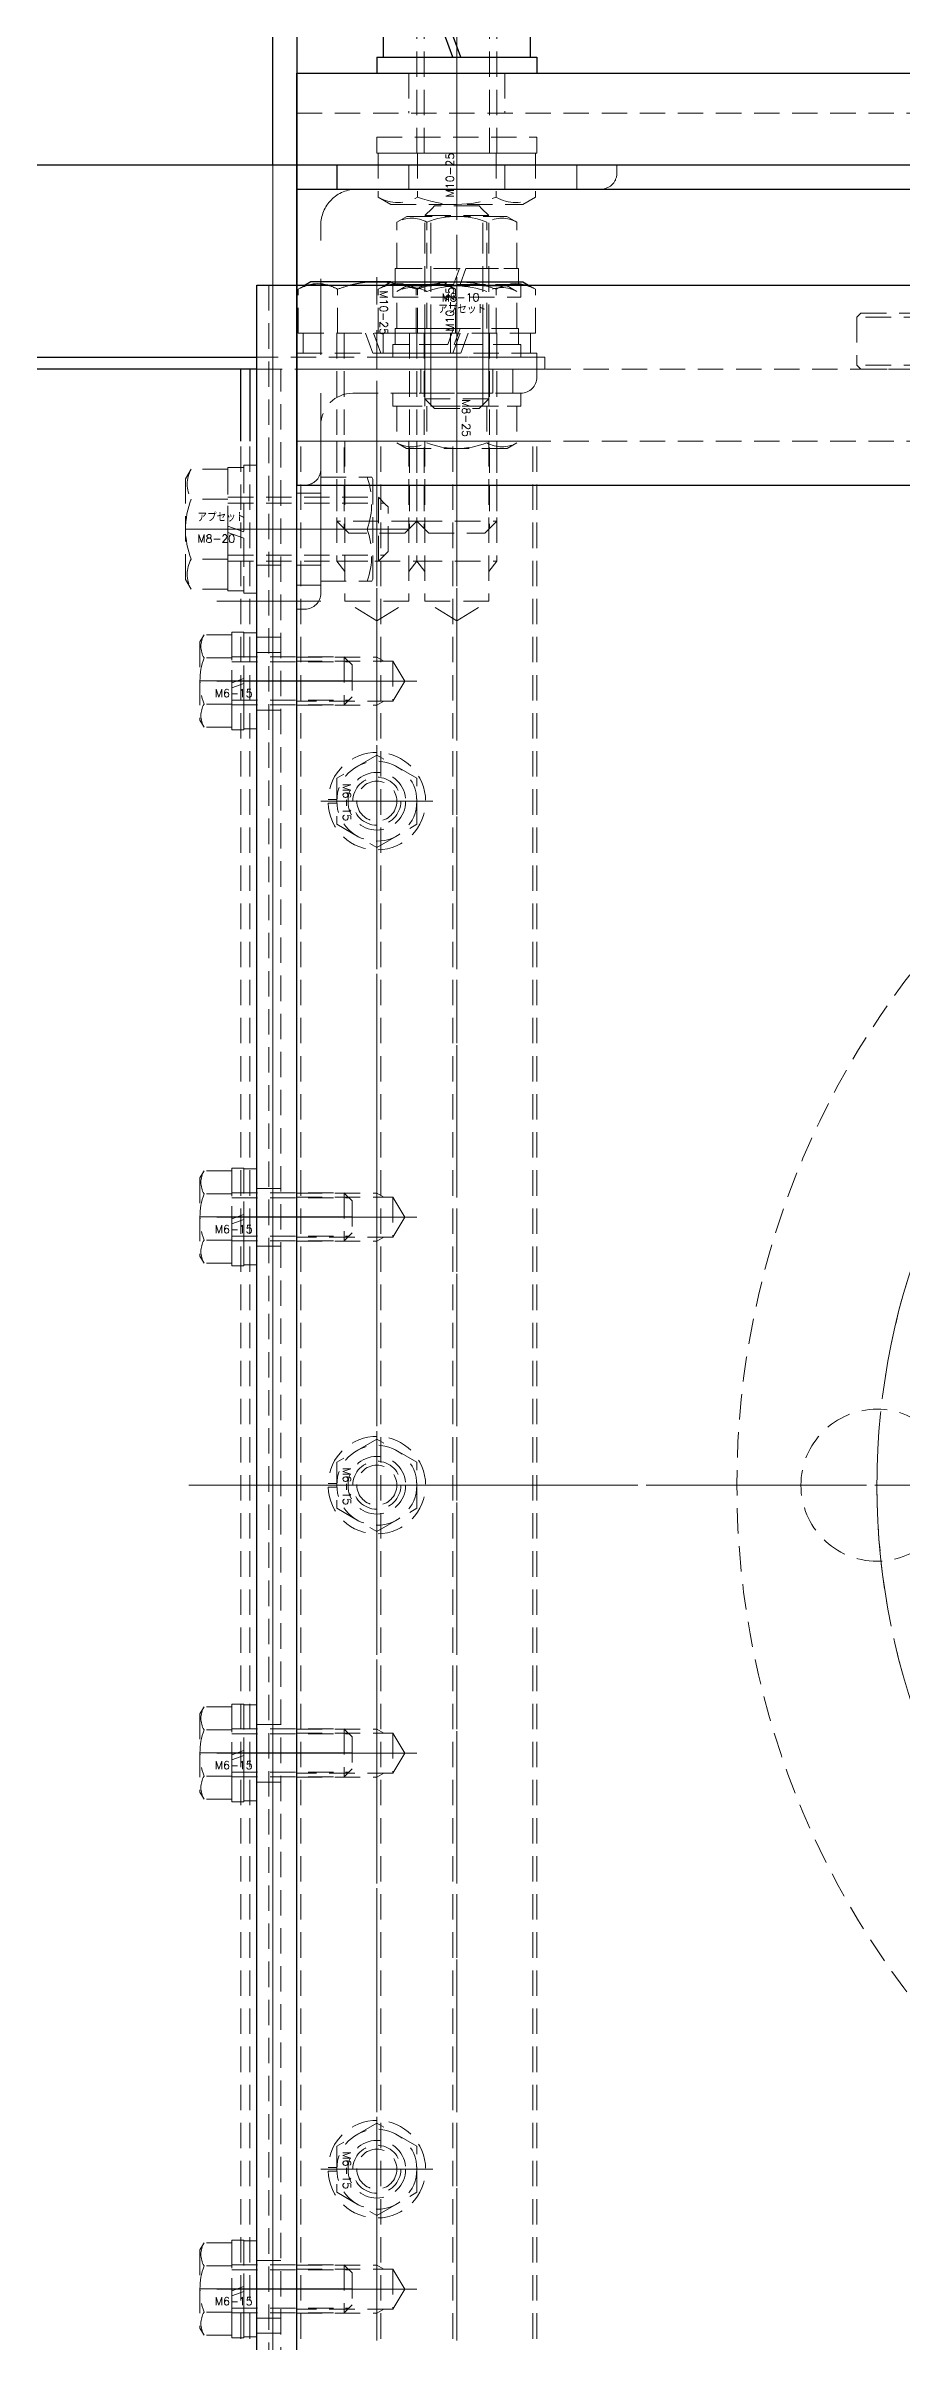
# Model space of a CAD drawing. Header units: millimetres. Extents: x 0 to 51411, y 0 to 16902.
# Drawn here: x 8532.8 to 8639.7, y 8302.9 to 8589.8 of the extents above; entities that cross this region are included whole.
import ezdxf

# ---------------------------------------------------------------- set-up
doc = ezdxf.new("R2010")
doc.units = ezdxf.units.MM
doc.linetypes.add('CENTER2', pattern=[28.575, 19.05, -3.175, 3.175, -3.175])
doc.linetypes.add('HIDDEN2', pattern=[4.7625, 3.175, -1.5875])
for name, color, linetype, lineweight in [('01_外形線', 7, 'Continuous', 25), ('03_かくれ線', 6, 'HIDDEN2', 13), ('04_中心線', 1, 'CENTER2', 9)]:
    doc.layers.add(name, color=color, linetype=linetype, lineweight=lineweight)
doc.styles.add('KSS_TXT', font='txt.shx', dxfattribs={"bigfont": 'extfont2.shx'})

msp = doc.modelspace()

# ---------------------------------------------------------------- linework, layer by layer
at = {"layer": '01_外形線'}
for p, q in [((8561.202, 8574.91), (8561.202, 8729.91)), ((8564.202, 8729.91), (8564.202, 8574.91)), ((8575.002, 8590.91), (8575.002, 8588.41)), ((8583.702, 8588.41), (8582.792, 8590.91)), ((8584.702, 8588.41), (8583.792, 8590.91)), ((8593.402, 8588.41), (8593.402, 8590.91)), ((8574.202, 8588.41), (8594.202, 8588.41)), ((8574.202, 8588.41), (8574.202, 8586.41)), ((8594.202, 8588.41), (8594.202, 8586.41)), ((8574.202, 8586.41), (8594.202, 8586.41)), ((8569.202, 8574.91), (8569.202, 8571.91)), ((8564.202, 8571.91), (9364.202, 8571.91)), ((8565.952, 8560.31), (8565.259, 8559.91)), ((8575.952, 8560.31), (8565.952, 8560.31)), ((8575.259, 8559.91), (8575.952, 8560.31)), ((8575.952, 8560.31), (8592.452, 8560.31)), ((8592.452, 8560.31), (8593.145, 8559.91)), ((8557.198, 8540.41), (8557.198, 8549.41)), ((8558.347, 8549.41), (8558.347, 8540.41))]:
    msp.add_line(p, q, dxfattribs=at)
for points in [[(8564.202, 8559.91), (8564.202, 8586.41), (8679.709, 8586.41)], [(8559.202, 8549.41), (8372.594, 8549.41), (8372.594, 8550.91), (8559.202, 8550.91)]]:
    msp.add_lwpolyline(points, dxfattribs=at)
for points in [[(8524.202, 8569.91), (8524.202, 8249.91), (8529.202, 8244.91), (8564.202, 8244.91), (8564.202, 8574.91), (8529.202, 8574.91)], [(8564.202, 8534.91), (9364.202, 8534.91), (9364.202, 8574.91), (8564.202, 8574.91)]]:
    msp.add_lwpolyline(points, close=True, dxfattribs=at)
msp.add_lwpolyline([(8559.202, 8559.91), (9114.202, 8559.91, -0.4142136), (9124.202, 8549.91), (9124.202, 8269.91, -0.4142136), (9114.202, 8259.91), (8559.202, 8259.91), (8559.202, 8559.91)], format="xyb", dxfattribs=at)
for centre, radius, start, end in [((8566.841, 8555.156), 4.907, 75.61054, 104.38946), ((8574.202, 8546.531), 13.779, 83.3718, 103.83923), ((8576.841, 8555.156), 4.907, 75.61054, 104.38946), ((8584.202, 8546.531), 13.779, 76.16077, 103.83923), ((8591.563, 8555.156), 4.907, 75.61054, 104.38946)]:
    msp.add_arc(centre, radius, start, end, dxfattribs=at)
at = {"layer": '03_かくれ線'}
for p, q in [((8579.202, 8576.41), (8579.202, 8598.91)), ((8580.102, 8576.41), (8580.102, 8598.91)), ((8588.302, 8576.41), (8588.302, 8598.91)), ((8589.202, 8576.41), (8589.202, 8598.91)), ((8578.202, 8586.41), (8578.202, 8581.41)), ((8590.202, 8586.41), (8590.202, 8581.41)), ((8564.202, 8581.41), (8884.202, 8581.41)), ((8574.202, 8578.41), (8594.202, 8578.41)), ((8574.202, 8578.41), (8574.202, 8576.41)), ((8594.202, 8578.41), (8594.202, 8576.41)), ((8574.202, 8576.41), (8594.202, 8576.41)), ((8574.387, 8576.41), (8574.387, 8570.913)), ((8594.017, 8576.41), (8574.387, 8576.41)), ((8579.294, 8576.41), (8579.294, 8570.913)), ((8589.109, 8576.41), (8589.109, 8570.913)), ((8594.017, 8576.41), (8594.017, 8570.913)), ((8574.387, 8570.913), (8575.952, 8570.01)), ((8575.952, 8570.01), (8592.452, 8570.01)), ((8581.102, 8569.51), (8581.402, 8569.81)), ((8587.002, 8569.81), (8581.402, 8569.81)), ((8587.302, 8569.51), (8587.002, 8569.81)), ((8594.017, 8570.913), (8592.452, 8570.01)), ((8576.696, 8567.785), (8577.952, 8568.51)), ((8576.696, 8562.01), (8576.696, 8567.785)), ((8577.952, 8568.51), (8590.452, 8568.51)), ((8580.202, 8568.61), (8581.102, 8569.51)), ((8588.202, 8568.61), (8580.202, 8568.61)), ((8580.202, 8564.51), (8580.202, 8568.61)), ((8580.449, 8562.01), (8580.449, 8567.785)), ((8580.952, 8564.51), (8580.952, 8569.36)), ((8588.202, 8568.61), (8587.302, 8569.51)), ((8587.452, 8564.51), (8587.452, 8569.36)), ((8587.955, 8562.01), (8587.955, 8567.785)), ((8588.202, 8564.51), (8588.202, 8568.61)), ((8591.707, 8567.785), (8590.452, 8568.51)), ((8591.707, 8562.01), (8591.707, 8567.785)), ((8580.202, 8544.81), (8580.202, 8564.51)), ((8580.952, 8544.81), (8580.952, 8564.51)), ((8587.452, 8544.81), (8587.452, 8564.51)), ((8588.202, 8544.81), (8588.202, 8564.51)), ((8576.502, 8562.01), (8584.53, 8562.01)), ((8576.502, 8560.01), (8576.502, 8562.01)), ((8576.696, 8562.01), (8591.707, 8562.01)), ((8583.802, 8560.01), (8584.53, 8562.01)), ((8584.602, 8560.01), (8585.33, 8562.01)), ((8585.33, 8562.01), (8591.902, 8562.01)), ((8591.902, 8562.01), (8591.902, 8560.01)), ((8560.702, 8559.91), (8560.702, 8259.91)), ((8564.202, 8559.91), (8564.202, 8259.91)), ((8564.387, 8559.406), (8565.259, 8559.91)), ((8564.387, 8553.91), (8564.387, 8559.406)), ((8569.294, 8553.91), (8569.294, 8559.406)), ((8574.387, 8559.406), (8575.259, 8559.91)), ((8574.387, 8553.91), (8574.387, 8559.406)), ((8582.452, 8560.31), (8575.952, 8560.31)), ((8592.202, 8560.01), (8576.202, 8560.01)), ((8576.202, 8560.01), (8576.202, 8558.41)), ((8576.202, 8558.41), (8592.202, 8558.41)), ((8576.502, 8560.01), (8583.802, 8560.01)), ((8576.696, 8559.114), (8577.902, 8559.81)), ((8576.696, 8554.51), (8576.696, 8559.114)), ((8577.902, 8559.81), (8590.502, 8559.81)), ((8579.109, 8553.91), (8579.109, 8559.406)), ((8579.294, 8553.91), (8579.294, 8559.406)), ((8580.449, 8554.51), (8580.449, 8559.114)), ((8583.197, 8559.88), (8582.452, 8560.31)), ((8584.017, 8559.406), (8583.234, 8559.858)), ((8584.017, 8553.91), (8584.017, 8559.406)), ((8584.602, 8560.01), (8591.902, 8560.01)), ((8587.955, 8554.51), (8587.955, 8559.114)), ((8589.109, 8553.91), (8589.109, 8559.406)), ((8591.707, 8559.114), (8590.502, 8559.81)), ((8591.707, 8554.51), (8591.707, 8559.114)), ((8592.202, 8560.01), (8592.202, 8558.41)), ((8594.017, 8559.406), (8593.145, 8559.91)), ((8594.017, 8553.91), (8594.017, 8559.406)), ((8634.702, 8556.41), (8634.202, 8555.91)), ((8634.202, 8555.91), (8634.202, 8549.91)), ((8824.202, 8555.91), (8634.202, 8555.91)), ((8634.702, 8556.41), (8823.702, 8556.41)), ((8564.387, 8553.91), (8584.017, 8553.91)), ((8565.002, 8553.91), (8565.002, 8551.41)), ((8569.202, 8553.91), (8569.202, 8530.41)), ((8570.102, 8553.91), (8570.102, 8529.51)), ((8573.702, 8551.41), (8572.792, 8553.91)), ((8574.702, 8551.41), (8573.792, 8553.91)), ((8594.017, 8553.91), (8574.387, 8553.91)), ((8575.002, 8551.41), (8575.002, 8553.91)), ((8592.202, 8552.51), (8576.202, 8552.51)), ((8576.202, 8550.91), (8576.202, 8552.51)), ((8583.802, 8554.51), (8576.502, 8554.51)), ((8576.502, 8552.51), (8576.502, 8554.51)), ((8583.074, 8552.51), (8576.502, 8552.51)), ((8591.707, 8554.51), (8576.696, 8554.51)), ((8578.302, 8553.91), (8578.302, 8529.51)), ((8579.202, 8553.91), (8579.202, 8530.41)), ((8579.202, 8553.91), (8579.202, 8530.41)), ((8580.102, 8553.91), (8580.102, 8529.51)), ((8580.202, 8554.51), (8580.202, 8545.71)), ((8580.952, 8554.51), (8580.952, 8544.96)), ((8583.802, 8554.51), (8583.074, 8552.51)), ((8583.402, 8551.41), (8583.402, 8553.91)), ((8583.702, 8551.41), (8584.612, 8553.91)), ((8584.602, 8554.51), (8583.874, 8552.51)), ((8591.902, 8552.51), (8583.874, 8552.51)), ((8591.902, 8554.51), (8584.602, 8554.51)), ((8584.702, 8551.41), (8585.612, 8553.91)), ((8587.452, 8554.51), (8587.452, 8544.96)), ((8588.202, 8554.51), (8588.202, 8545.71)), ((8588.302, 8553.91), (8588.302, 8529.51)), ((8589.202, 8553.91), (8589.202, 8530.41)), ((8591.902, 8554.51), (8591.902, 8552.51)), ((8592.202, 8550.91), (8592.202, 8552.51)), ((8593.402, 8553.91), (8593.402, 8551.41)), ((8564.202, 8551.41), (8584.202, 8551.41)), ((8564.202, 8551.41), (8564.202, 8550.88)), ((8564.202, 8550.88), (8564.202, 8549.41)), ((8594.202, 8551.41), (8574.202, 8551.41)), ((8574.202, 8550.88), (8574.202, 8551.41)), ((8574.202, 8550.88), (8574.202, 8549.41)), ((8576.202, 8550.91), (8592.202, 8550.91)), ((8584.202, 8550.88), (8584.202, 8551.41)), ((8584.202, 8550.88), (8584.202, 8549.41)), ((8594.202, 8551.41), (8594.202, 8550.88)), ((8594.202, 8550.88), (8594.202, 8549.41)), ((8634.202, 8549.91), (8634.702, 8549.41)), ((8824.202, 8549.91), (8634.202, 8549.91)), ((8559.202, 8549.41), (8559.202, 8270.41)), ((8562.202, 8549.41), (8559.202, 8549.41)), ((8562.202, 8270.41), (8562.202, 8549.41)), ((8564.202, 8549.41), (8594.202, 8549.41)), ((8564.202, 8549.41), (8564.202, 8519.41)), ((8564.202, 8549.41), (8584.202, 8549.41)), ((8594.202, 8549.41), (8574.202, 8549.41)), ((8579.702, 8549.41), (8579.702, 8546.41)), ((8588.702, 8549.41), (8588.702, 8546.41)), ((8591.202, 8546.41), (8591.202, 8549.41)), ((8594.202, 8549.41), (8594.202, 8548.41)), ((8823.702, 8549.41), (8634.702, 8549.41)), ((8571.202, 8546.41), (8592.202, 8546.41)), ((8592.202, 8546.41), (8576.202, 8546.41)), ((8576.202, 8546.41), (8576.202, 8544.81)), ((8576.202, 8544.81), (8592.202, 8544.81)), ((8576.696, 8544.81), (8591.707, 8544.81)), ((8576.696, 8544.81), (8576.696, 8540.206)), ((8580.202, 8545.71), (8588.202, 8545.71)), ((8580.202, 8545.71), (8581.102, 8544.81)), ((8580.449, 8544.81), (8580.449, 8540.206)), ((8581.102, 8544.81), (8581.402, 8544.51)), ((8581.402, 8544.51), (8587.002, 8544.51)), ((8587.302, 8544.81), (8587.002, 8544.51)), ((8588.202, 8545.71), (8587.302, 8544.81)), ((8587.955, 8544.81), (8587.955, 8540.206)), ((8591.707, 8544.81), (8591.707, 8540.206)), ((8592.202, 8546.41), (8592.202, 8544.81)), ((8567.202, 8542.41), (8567.202, 8521.41)), ((8557.198, 8279.41), (8557.198, 8540.41)), ((8558.347, 8279.41), (8558.347, 8540.41)), ((8564.202, 8279.41), (8564.202, 8540.41)), ((8584.202, 8540.41), (8564.202, 8540.41)), ((8564.702, 8279.41), (8564.702, 8540.41)), ((8569.202, 8540.41), (8569.202, 8525.41)), ((8570.202, 8540.41), (8570.202, 8520.414)), ((8574.202, 8279.41), (8574.202, 8540.41)), ((8594.202, 8540.41), (8574.202, 8540.41)), ((8574.702, 8279.41), (8574.702, 8540.41)), ((8576.696, 8540.206), (8577.902, 8539.51)), ((8590.502, 8539.51), (8577.902, 8539.51)), ((8578.202, 8540.41), (8578.202, 8520.414)), ((8579.202, 8540.41), (8579.202, 8525.41)), ((8579.202, 8540.41), (8579.202, 8525.41)), ((8580.202, 8540.41), (8580.202, 8520.414)), ((8583.702, 8279.41), (8583.702, 8540.41)), ((8584.202, 8279.41), (8584.202, 8540.41)), ((8588.202, 8540.41), (8588.202, 8520.414)), ((8589.202, 8540.41), (8589.202, 8525.41)), ((8591.707, 8540.206), (8590.502, 8539.51)), ((8593.702, 8279.41), (8593.702, 8540.41)), ((8594.202, 8279.41), (8594.202, 8540.41)), ((8550.998, 8536.915), (8550.302, 8535.71)), ((8550.302, 8523.11), (8550.302, 8535.71)), ((8555.602, 8536.915), (8550.998, 8536.915)), ((8555.602, 8537.11), (8555.602, 8529.81)), ((8555.602, 8537.11), (8557.602, 8537.11)), ((8555.602, 8536.915), (8555.602, 8521.904)), ((8557.602, 8537.41), (8557.602, 8521.41)), ((8559.202, 8537.41), (8557.602, 8537.41)), ((8557.602, 8537.11), (8557.602, 8529.082)), ((8559.202, 8521.41), (8559.202, 8537.41)), ((8567.202, 8535.91), (8573.558, 8535.91)), ((8567.202, 8535.91), (8567.202, 8522.91)), ((8573.558, 8535.91), (8573.702, 8535.66)), ((8573.702, 8535.66), (8573.702, 8523.16)), ((8555.602, 8533.163), (8550.998, 8533.163)), ((8555.602, 8533.41), (8574.402, 8533.41)), ((8555.602, 8532.66), (8575.152, 8532.66)), ((8564.202, 8533.91), (8567.202, 8533.91)), ((8574.402, 8525.41), (8574.402, 8533.41)), ((8574.402, 8533.41), (8575.302, 8532.51)), ((8575.302, 8532.51), (8575.602, 8532.21)), ((8555.602, 8529.81), (8557.602, 8529.082)), ((8569.202, 8530.41), (8570.702, 8528.91)), ((8579.202, 8530.41), (8569.202, 8530.41)), ((8575.602, 8526.61), (8575.602, 8532.21)), ((8579.202, 8530.41), (8577.702, 8528.91)), ((8579.202, 8530.41), (8580.702, 8528.91)), ((8579.202, 8530.41), (8589.202, 8530.41)), ((8589.202, 8530.41), (8587.702, 8528.91)), ((8555.602, 8529.01), (8555.602, 8521.71)), ((8555.602, 8529.01), (8557.602, 8528.282)), ((8557.602, 8528.282), (8557.602, 8521.71)), ((8567.202, 8529.41), (8572.977, 8529.41)), ((8577.702, 8528.91), (8570.702, 8528.91)), ((8575.302, 8526.31), (8575.602, 8526.61)), ((8580.702, 8528.91), (8587.702, 8528.91)), ((8555.602, 8525.657), (8550.998, 8525.657)), ((8555.602, 8526.16), (8575.152, 8526.16)), ((8555.602, 8525.41), (8574.402, 8525.41)), ((8559.202, 8524.91), (8562.202, 8524.91)), ((8564.202, 8524.91), (8567.202, 8524.91)), ((8569.202, 8525.41), (8570.202, 8524.111)), ((8569.202, 8525.41), (8579.202, 8525.41)), ((8574.402, 8525.41), (8575.302, 8526.31)), ((8579.202, 8525.41), (8578.202, 8524.111)), ((8579.202, 8525.41), (8580.202, 8524.111)), ((8579.202, 8525.41), (8589.202, 8525.41)), ((8589.202, 8525.41), (8588.202, 8524.111)), ((8550.998, 8521.904), (8550.302, 8523.11)), ((8555.602, 8521.904), (8550.998, 8521.904)), ((8557.602, 8521.71), (8555.602, 8521.71)), ((8559.202, 8521.41), (8557.602, 8521.41)), ((8564.202, 8522.41), (8567.202, 8522.41)), ((8567.202, 8522.91), (8573.558, 8522.91)), ((8573.558, 8522.91), (8573.702, 8523.16)), ((8564.202, 8519.41), (8565.202, 8519.41)), ((8574.202, 8517.96), (8570.202, 8520.414)), ((8570.202, 8520.414), (8574.202, 8520.414)), ((8574.202, 8517.96), (8578.202, 8520.414)), ((8578.202, 8520.414), (8574.202, 8520.414)), ((8584.202, 8517.96), (8580.202, 8520.414)), ((8580.202, 8520.414), (8584.202, 8520.414)), ((8584.202, 8517.96), (8588.202, 8520.414)), ((8588.202, 8520.414), (8584.202, 8520.414)), ((8552.606, 8516.214), (8552.102, 8515.34)), ((8552.102, 8515.34), (8552.102, 8505.54)), ((8556.102, 8516.214), (8552.606, 8516.214)), ((8556.102, 8516.54), (8556.102, 8510.194)), ((8557.602, 8516.54), (8556.102, 8516.54)), ((8556.102, 8516.214), (8556.102, 8504.667)), ((8557.602, 8516.54), (8557.602, 8510.74)), ((8557.602, 8504.44), (8557.602, 8516.44)), ((8557.602, 8516.44), (8559.202, 8516.44)), ((8559.202, 8504.44), (8559.202, 8516.44)), ((8559.202, 8515.91), (8562.202, 8515.91)), ((8556.102, 8513.327), (8552.606, 8513.327)), ((8556.102, 8513.44), (8570.102, 8513.44)), ((8556.102, 8512.84), (8570.302, 8512.84)), ((8559.202, 8514.01), (8562.202, 8514.01)), ((8564.202, 8513.41), (8574.202, 8513.41)), ((8564.202, 8512.91), (8576.202, 8512.91)), ((8570.102, 8513.44), (8570.102, 8507.44)), ((8570.102, 8513.44), (8570.302, 8513.24)), ((8570.302, 8513.24), (8571.102, 8512.44)), ((8570.702, 8512.84), (8570.302, 8512.84)), ((8571.102, 8512.44), (8571.102, 8508.44)), ((8574.202, 8507.41), (8574.202, 8513.41)), ((8575.068, 8512.91), (8574.202, 8513.41)), ((8576.202, 8512.91), (8577.704, 8510.41)), ((8576.202, 8512.91), (8576.202, 8507.91)), ((8557.602, 8510.74), (8556.102, 8510.194)), ((8557.602, 8510.14), (8556.102, 8509.594)), ((8556.102, 8509.594), (8556.102, 8504.34)), ((8557.602, 8510.14), (8557.602, 8504.34)), ((8577.704, 8510.41), (8576.202, 8507.91)), ((8556.102, 8507.553), (8552.606, 8507.553)), ((8556.102, 8508.04), (8570.302, 8508.04)), ((8556.102, 8507.44), (8570.102, 8507.44)), ((8559.202, 8506.81), (8562.202, 8506.81)), ((8576.202, 8507.91), (8564.202, 8507.91)), ((8564.202, 8507.41), (8574.202, 8507.41)), ((8570.102, 8507.44), (8570.302, 8507.64)), ((8570.302, 8507.64), (8571.102, 8508.44)), ((8570.702, 8508.04), (8570.302, 8508.04)), ((8575.068, 8507.91), (8574.202, 8507.41)), ((8552.606, 8504.667), (8552.102, 8505.54)), ((8556.102, 8504.667), (8552.606, 8504.667)), ((8556.102, 8504.34), (8557.602, 8504.34)), ((8557.602, 8504.44), (8559.202, 8504.44)), ((8574.202, 8501.183), (8569.202, 8498.297)), ((8579.202, 8498.297), (8574.202, 8501.183)), ((8569.202, 8498.297), (8569.202, 8492.523)), ((8579.202, 8492.523), (8579.202, 8498.297)), ((8569.202, 8495.635), (8568.106, 8495.635)), ((8569.202, 8495.185), (8568.106, 8495.185)), ((8569.202, 8492.523), (8574.202, 8489.636)), ((8574.202, 8489.636), (8579.202, 8492.523)), ((8552.606, 8449.214), (8552.102, 8448.34)), ((8556.102, 8449.214), (8552.606, 8449.214)), ((8556.102, 8449.54), (8556.102, 8443.194)), ((8557.602, 8449.54), (8556.102, 8449.54)), ((8556.102, 8449.214), (8556.102, 8437.667)), ((8557.602, 8449.54), (8557.602, 8443.74)), ((8557.602, 8437.44), (8557.602, 8449.44)), ((8557.602, 8449.44), (8559.202, 8449.44)), ((8559.202, 8437.44), (8559.202, 8449.44)), ((8552.102, 8448.34), (8552.102, 8438.54)), ((8556.102, 8446.327), (8552.606, 8446.327)), ((8556.102, 8446.44), (8570.102, 8446.44)), ((8559.202, 8447.01), (8562.202, 8447.01)), ((8564.202, 8446.41), (8574.202, 8446.41)), ((8570.102, 8446.44), (8570.102, 8440.44)), ((8570.102, 8446.44), (8570.302, 8446.24)), ((8574.202, 8440.41), (8574.202, 8446.41)), ((8575.068, 8445.91), (8574.202, 8446.41)), ((8556.102, 8445.84), (8570.302, 8445.84)), ((8557.602, 8443.74), (8556.102, 8443.194)), ((8564.202, 8445.91), (8576.202, 8445.91)), ((8570.302, 8446.24), (8571.102, 8445.44)), ((8570.702, 8445.84), (8570.302, 8445.84)), ((8571.102, 8445.44), (8571.102, 8441.44)), ((8576.202, 8445.91), (8577.704, 8443.41)), ((8576.202, 8445.91), (8576.202, 8440.91)), ((8577.704, 8443.41), (8576.202, 8440.91)), ((8556.102, 8440.553), (8552.606, 8440.553)), ((8557.602, 8443.14), (8556.102, 8442.594)), ((8556.102, 8442.594), (8556.102, 8437.34)), ((8556.102, 8441.04), (8570.302, 8441.04)), ((8557.602, 8443.14), (8557.602, 8437.34)), ((8576.202, 8440.91), (8564.202, 8440.91)), ((8570.102, 8440.44), (8570.302, 8440.64)), ((8570.302, 8440.64), (8571.102, 8441.44)), ((8570.702, 8441.04), (8570.302, 8441.04)), ((8575.068, 8440.91), (8574.202, 8440.41)), ((8552.606, 8437.667), (8552.102, 8438.54)), ((8556.102, 8437.667), (8552.606, 8437.667)), ((8556.102, 8440.44), (8570.102, 8440.44)), ((8559.202, 8439.81), (8562.202, 8439.81)), ((8564.202, 8440.41), (8574.202, 8440.41)), ((8556.102, 8437.34), (8557.602, 8437.34)), ((8557.602, 8437.44), (8559.202, 8437.44)), ((8574.202, 8415.683), (8569.202, 8412.797)), ((8579.202, 8412.797), (8574.202, 8415.683)), ((8569.202, 8412.797), (8569.202, 8407.023)), ((8579.202, 8407.023), (8579.202, 8412.797)), ((8569.202, 8410.135), (8568.106, 8410.135)), ((8569.202, 8409.685), (8568.106, 8409.685)), ((8569.202, 8407.023), (8574.202, 8404.136)), ((8574.202, 8404.136), (8579.202, 8407.023)), ((8552.606, 8382.214), (8552.102, 8381.34)), ((8552.102, 8381.34), (8552.102, 8371.54)), ((8556.102, 8382.214), (8552.606, 8382.214)), ((8556.102, 8382.54), (8556.102, 8376.194)), ((8557.602, 8382.54), (8556.102, 8382.54)), ((8556.102, 8382.214), (8556.102, 8370.667)), ((8557.602, 8382.54), (8557.602, 8376.74)), ((8557.602, 8370.44), (8557.602, 8382.44)), ((8557.602, 8382.44), (8559.202, 8382.44)), ((8559.202, 8370.44), (8559.202, 8382.44)), ((8556.102, 8379.327), (8552.606, 8379.327)), ((8556.102, 8379.44), (8570.102, 8379.44)), ((8556.102, 8378.84), (8570.302, 8378.84)), ((8559.202, 8380.01), (8562.202, 8380.01)), ((8564.202, 8379.41), (8574.202, 8379.41)), ((8564.202, 8378.91), (8576.202, 8378.91)), ((8570.102, 8379.44), (8570.102, 8373.44)), ((8570.102, 8379.44), (8570.302, 8379.24)), ((8570.302, 8379.24), (8571.102, 8378.44)), ((8570.702, 8378.84), (8570.302, 8378.84)), ((8571.102, 8378.44), (8571.102, 8374.44)), ((8574.202, 8373.41), (8574.202, 8379.41)), ((8575.068, 8378.91), (8574.202, 8379.41)), ((8576.202, 8378.91), (8577.704, 8376.41)), ((8576.202, 8378.91), (8576.202, 8373.91)), ((8557.602, 8376.74), (8556.102, 8376.194)), ((8557.602, 8376.14), (8556.102, 8375.594)), ((8556.102, 8375.594), (8556.102, 8370.34)), ((8557.602, 8376.14), (8557.602, 8370.34)), ((8577.704, 8376.41), (8576.202, 8373.91)), ((8556.102, 8373.553), (8552.606, 8373.553)), ((8556.102, 8374.04), (8570.302, 8374.04)), ((8556.102, 8373.44), (8570.102, 8373.44)), ((8559.202, 8372.81), (8562.202, 8372.81)), ((8576.202, 8373.91), (8564.202, 8373.91)), ((8564.202, 8373.41), (8574.202, 8373.41)), ((8570.102, 8373.44), (8570.302, 8373.64)), ((8570.302, 8373.64), (8571.102, 8374.44)), ((8570.702, 8374.04), (8570.302, 8374.04)), ((8575.068, 8373.91), (8574.202, 8373.41)), ((8552.606, 8370.667), (8552.102, 8371.54)), ((8556.102, 8370.667), (8552.606, 8370.667)), ((8556.102, 8370.34), (8557.602, 8370.34)), ((8557.602, 8370.44), (8559.202, 8370.44)), ((8574.202, 8330.183), (8569.202, 8327.297)), ((8579.202, 8327.297), (8574.202, 8330.183)), ((8569.202, 8327.297), (8569.202, 8321.523)), ((8579.202, 8321.523), (8579.202, 8327.297)), ((8569.202, 8324.635), (8568.106, 8324.635)), ((8569.202, 8324.185), (8568.106, 8324.185)), ((8569.202, 8321.523), (8574.202, 8318.636)), ((8574.202, 8318.636), (8579.202, 8321.523)), ((8552.606, 8315.214), (8552.102, 8314.34)), ((8552.102, 8314.34), (8552.102, 8304.54)), ((8556.102, 8315.214), (8552.606, 8315.214)), ((8556.102, 8315.54), (8556.102, 8309.194)), ((8557.602, 8315.54), (8556.102, 8315.54)), ((8556.102, 8315.214), (8556.102, 8303.667)), ((8557.602, 8315.54), (8557.602, 8309.74)), ((8557.602, 8303.44), (8557.602, 8315.44)), ((8557.602, 8315.44), (8559.202, 8315.44)), ((8559.202, 8303.44), (8559.202, 8315.44)), ((8556.102, 8312.327), (8552.606, 8312.327)), ((8556.102, 8312.44), (8570.102, 8312.44)), ((8556.102, 8311.84), (8570.302, 8311.84)), ((8559.202, 8313.01), (8562.202, 8313.01)), ((8564.202, 8312.41), (8574.202, 8312.41)), ((8564.202, 8311.91), (8576.202, 8311.91)), ((8570.102, 8312.44), (8570.102, 8306.44)), ((8570.102, 8312.44), (8570.302, 8312.24)), ((8570.302, 8312.24), (8571.102, 8311.44)), ((8570.702, 8311.84), (8570.302, 8311.84)), ((8571.102, 8311.44), (8571.102, 8307.44)), ((8574.202, 8306.41), (8574.202, 8312.41)), ((8575.068, 8311.91), (8574.202, 8312.41)), ((8576.202, 8311.91), (8577.704, 8309.41)), ((8576.202, 8311.91), (8576.202, 8306.91)), ((8557.602, 8309.74), (8556.102, 8309.194)), ((8557.602, 8309.14), (8556.102, 8308.594)), ((8556.102, 8308.594), (8556.102, 8303.34)), ((8557.602, 8309.14), (8557.602, 8303.34)), ((8577.704, 8309.41), (8576.202, 8306.91)), ((8556.102, 8306.553), (8552.606, 8306.553)), ((8556.102, 8307.04), (8570.302, 8307.04)), ((8556.102, 8306.44), (8570.102, 8306.44)), ((8559.202, 8305.81), (8562.202, 8305.81)), ((8576.202, 8306.91), (8564.202, 8306.91)), ((8564.202, 8306.41), (8574.202, 8306.41)), ((8570.102, 8306.44), (8570.302, 8306.64)), ((8570.302, 8306.64), (8571.102, 8307.44)), ((8570.702, 8307.04), (8570.302, 8307.04)), ((8575.068, 8306.91), (8574.202, 8306.41)), ((8552.606, 8303.667), (8552.102, 8304.54)), ((8556.102, 8303.667), (8552.606, 8303.667)), ((8556.102, 8303.34), (8557.602, 8303.34)), ((8557.602, 8303.44), (8559.202, 8303.44)), ((8559.202, 8303.91), (8562.202, 8303.91))]:
    msp.add_line(p, q, dxfattribs=at)
at = {"layer": '03_かくれ線', "ltscale": 3}
for p, q in [((8561.202, 8574.91), (8561.202, 8244.91)), ((8561.202, 8244.91), (8561.202, 8574.91)), ((8564.202, 8574.91), (8564.202, 8244.91)), ((8578.202, 8574.91), (8578.202, 8571.91)), ((8590.202, 8574.91), (8590.202, 8571.91)), ((8599.202, 8574.91), (8599.202, 8571.91))]:
    msp.add_line(p, q, dxfattribs=at)
at = {"layer": '03_かくれ線', "transparency": 33554559}
for p, q in [((8849.202, 8409.91), (8599.202, 8409.91)), ((8622.202, 8409.91), (8651.202, 8409.91))]:
    msp.add_line(p, q, dxfattribs=at)
at = {"layer": '03_かくれ線', "ltscale": 3}
msp.add_lwpolyline([(8564.202, 8534.91), (8565.202, 8534.91, 0.4142136), (8567.202, 8536.91), (8567.202, 8567.41, -0.4142136), (8571.702, 8571.91), (8602.202, 8571.91, 0.4142136), (8604.202, 8573.91), (8604.202, 8574.91), (8564.202, 8574.91)], format="xyb", close=True, dxfattribs=at)
at = {"layer": '03_かくれ線'}
for points in [[(8559.202, 8549.41), (8595.202, 8549.41), (8595.202, 8550.91), (8559.202, 8550.91)], [(8564.202, 8540.41), (8884.202, 8540.41), (8884.202, 8549.41), (8564.202, 8549.41), (8564.202, 8540.41)]]:
    msp.add_lwpolyline(points, dxfattribs=at)
at = {"layer": '03_かくれ線', "transparency": 33554559}
for centre, radius in [((8724.202, 8409.91), 105), ((8724.202, 8409.91), 87.5), ((8636.702, 8409.91), 9.5)]:
    msp.add_circle(centre, radius, dxfattribs=at)
at = {"layer": '03_かくれ線'}
for centre, radius in [((8574.202, 8495.41), 5), ((8574.202, 8495.41), 3.6), ((8574.202, 8495.41), 3), ((8574.202, 8495.41), 2.5), ((8574.202, 8409.91), 5), ((8574.202, 8409.91), 3.6), ((8574.202, 8409.91), 3), ((8574.202, 8409.91), 2.5), ((8574.202, 8324.41), 5), ((8574.202, 8324.41), 3.6), ((8574.202, 8324.41), 3), ((8574.202, 8324.41), 2.5)]:
    msp.add_circle(centre, radius, dxfattribs=at)
for centre, radius, start, end in [((8576.841, 8575.163), 4.907, 240.00001, 299.99999), ((8584.202, 8583.789), 13.779, 249.136, 290.864), ((8591.563, 8575.163), 4.907, 240.00001, 299.99999), ((8578.573, 8564.535), 3.753, 60.00001, 119.99999), ((8584.202, 8558.433), 10.077, 68.13461, 111.86539), ((8589.831, 8564.535), 3.753, 60.00001, 119.99999), ((8566.841, 8555.156), 4.907, 104.38946, 119.99999), ((8566.841, 8555.156), 4.907, 60.00001, 75.61054), ((8574.202, 8546.531), 13.779, 103.83923, 110.864), ((8576.841, 8555.156), 4.907, 104.38946, 119.99999), ((8574.202, 8546.531), 13.779, 69.136, 83.3718), ((8578.573, 8555.864), 3.753, 60.00001, 119.99999), ((8576.841, 8555.156), 4.907, 60.00001, 75.61054), ((8581.563, 8555.156), 4.907, 105.74627, 119.99999), ((8584.202, 8546.531), 13.779, 103.83923, 110.864), ((8581.563, 8555.156), 4.907, 74.25373, 105.74627), ((8584.202, 8549.345), 10.465, 68.98558, 111.01442), ((8581.563, 8555.156), 4.907, 60.00001, 74.25373), ((8584.202, 8546.531), 13.779, 69.136, 76.16077), ((8589.831, 8555.864), 3.753, 60.00001, 119.99999), ((8591.563, 8555.156), 4.907, 104.38946, 119.99999), ((8591.563, 8555.156), 4.907, 60.00001, 75.61054), ((8592.202, 8548.41), 2, 270, 0), ((8571.202, 8542.41), 4, 90, 180), ((8578.573, 8543.456), 3.753, 240.00001, 299.99999), ((8584.202, 8549.975), 10.465, 248.98558, 291.01442), ((8589.831, 8543.456), 3.753, 240.00001, 299.99999), ((8554.248, 8535.039), 3.753, 150.00001, 209.99999), ((8564.17, 8532.66), 9.387, 339.74445, 20.25555), ((8560.767, 8529.41), 10.465, 158.98558, 201.01442), ((8564.17, 8526.16), 9.387, 339.74445, 20.25555), ((8554.248, 8523.781), 3.753, 150.00001, 209.99999), ((8565.202, 8521.41), 2, 270, 0), ((8555.106, 8514.77), 2.887, 150.00001, 209.99999), ((8560.616, 8510.44), 8.514, 160.18087, 199.81913), ((8555.106, 8506.11), 2.887, 150.00001, 209.99999), ((8574.202, 8495.41), 6.1, 182.11385, 177.88615), ((8555.106, 8447.77), 2.887, 150.00001, 209.99999), ((8560.616, 8443.44), 8.514, 160.18087, 199.81913), ((8555.106, 8439.11), 2.887, 150.00001, 209.99999), ((8574.202, 8409.91), 6.1, 182.11385, 177.88615), ((8555.106, 8380.77), 2.887, 150.00001, 209.99999), ((8560.616, 8376.44), 8.514, 160.18087, 199.81913), ((8555.106, 8372.11), 2.887, 150.00001, 209.99999), ((8574.202, 8324.41), 6.1, 182.11385, 177.88615), ((8555.106, 8313.77), 2.887, 150.00001, 209.99999), ((8560.616, 8309.44), 8.514, 160.18087, 199.81913), ((8555.106, 8305.11), 2.887, 150.00001, 209.99999)]:
    msp.add_arc(centre, radius, start, end, dxfattribs=at)
at = {"layer": '04_中心線'}
for p, q in [((8584.202, 8601.41), (8584.202, 8570.01)), ((8584.202, 8596.41), (8584.202, 8571.41)), ((8584.202, 8588.41), (8584.202, 8558.41)), ((8584.202, 8539.51), (8584.202, 8569.81)), ((8574.202, 8528.91), (8574.202, 8560.91)), ((8584.202, 8528.91), (8584.202, 8560.91)), ((8584.202, 8559.81), (8584.202, 8544.51)), ((8584.202, 8554.41), (8584.202, 8541.41)), ((8584.202, 8546.41), (8584.202, 8553.91)), ((8584.202, 8549.41), (8584.202, 8540.41)), ((8574.202, 8274.41), (8574.202, 8545.41)), ((8584.202, 8274.41), (8584.202, 8545.41)), ((8550.302, 8529.41), (8575.602, 8529.41)), ((8559.202, 8529.41), (8578.702, 8529.41)), ((8554.202, 8520.41), (8567.202, 8520.41)), ((8571.102, 8510.44), (8552.102, 8510.44)), ((8554.202, 8510.41), (8567.202, 8510.41)), ((8561.702, 8510.41), (8579.202, 8510.41)), ((8574.202, 8502.41), (8574.202, 8317.41)), ((8574.202, 8489.31), (8574.202, 8501.51)), ((8581.202, 8495.41), (8567.202, 8495.41)), ((8580.302, 8495.41), (8568.102, 8495.41)), ((8579.202, 8495.41), (8569.202, 8495.41)), ((8571.102, 8443.44), (8552.102, 8443.44)), ((8554.202, 8443.41), (8567.202, 8443.41)), ((8561.702, 8443.41), (8579.202, 8443.41)), ((8574.202, 8403.81), (8574.202, 8416.01)), ((8550.702, 8409.91), (9134.202, 8409.91)), ((8559.202, 8409.91), (8889.202, 8409.91)), ((8580.302, 8409.91), (8568.102, 8409.91)), ((8579.202, 8409.91), (8569.202, 8409.91)), ((8571.102, 8376.44), (8552.102, 8376.44)), ((8554.202, 8376.41), (8567.202, 8376.41)), ((8561.702, 8376.41), (8579.202, 8376.41)), ((8574.202, 8318.31), (8574.202, 8330.51)), ((8581.202, 8324.41), (8567.202, 8324.41)), ((8580.302, 8324.41), (8568.102, 8324.41)), ((8579.202, 8324.41), (8569.202, 8324.41)), ((8571.102, 8309.44), (8552.102, 8309.44)), ((8554.202, 8309.41), (8567.202, 8309.41)), ((8561.702, 8309.41), (8579.202, 8309.41))]:
    msp.add_line(p, q, dxfattribs=at)
msp.add_circle((8724.202, 8409.91), 87.5, dxfattribs=at)

# ---------------------------------------------------------------- texts
at = {"layer": '03_かくれ線', "style": 'KSS_TXT'}
for s, rotation, p in [('M10-25', 90, (8583.842, 8570.885)), ('M10-25', 270, (8574.562, 8559.268)), ('M10-25', 90, (8583.842, 8554.102)), ('M8-25', 270, (8584.882, 8545.653)), ('M6-15', 270, (8569.973, 8497.645)), ('M6-15', 270, (8569.973, 8412.145)), ('M6-15', 270, (8569.973, 8326.645))]:
    msp.add_text(s, height=1, rotation=rotation, dxfattribs=at).set_placement(p)
for s, p in [('M8-10', (8582.309, 8557.893)), ('アプセット', (8581.864, 8556.377)), ('アプセット', (8551.778, 8530.368)), ('M8-20', (8551.778, 8527.73)), ('M6-15', (8553.964, 8508.413)), ('M6-15', (8553.964, 8441.413)), ('M6-15', (8553.964, 8374.413)), ('M6-15', (8553.964, 8307.413))]:
    msp.add_text(s, height=1, dxfattribs=at).set_placement(p)

doc.saveas('drawing.dxf')
